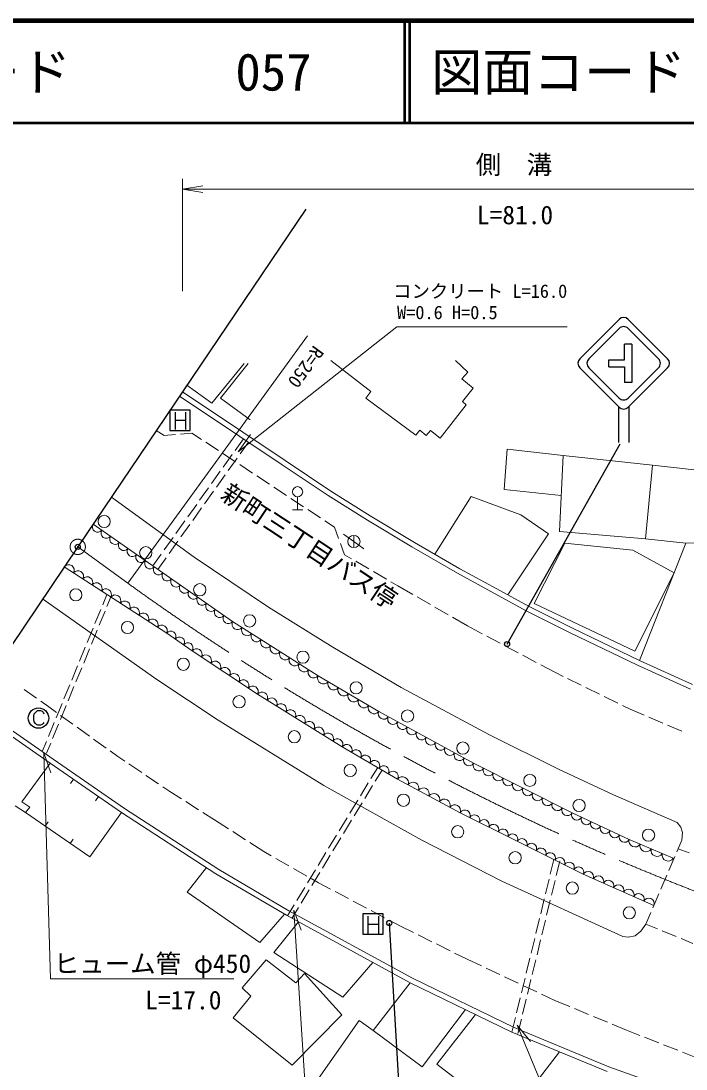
# Model space of a CAD drawing. Units: millimetres at full size, sheet at 1:1000; details may follow other scales. Extents: x 40000 to 680000, y 20000 to 380000.
# Drawn here: x 80090 to 145384, y 277155 to 380000 of the extents above; entities that cross this region are included whole.
import ezdxf
from ezdxf.enums import TextEntityAlignment as Align

# ---------------------------------------------------------------- set-up
doc = ezdxf.new("R2010")
doc.units = ezdxf.units.MM
doc.header["$LTSCALE"] = 1000
doc.header["$PDMODE"] = 32
doc.header["$PDSIZE"] = 500
doc.linetypes.add('CHAIN', pattern=[18.5, 12, -1.5, 3.5, -1.5])
for name, color, linetype, lineweight in [('M-BMK', 2, 'CHAIN', 13), ('M-BMK-OTRS', 5, 'Continuous', 25), ('M-STR-HTXT', 7, 'Continuous', 13), ('M-STR-STRC', 7, 'Continuous', 25), ('M-TTL', 2, 'Continuous', 140), ('M-TTL-LINE', 7, 'Continuous', 50), ('M-WORK', 1, 'Continuous', 13)]:
    doc.layers.add(name, color=color, linetype=linetype, lineweight=lineweight)
for name, color, linetype in [('M-BMK-HTXT', 7, 'Continuous'), ('M-OTRS', 6, 'Continuous'), ('M-TTL-TXT', 7, 'Continuous')]:
    doc.layers.add(name, color=color, linetype=linetype)
doc.styles.add('ＭＳ ゴシック', font='')
doc.styles.get('ＭＳ ゴシック').set_extended_font_data('MS Gothic')

# ---------------------------------------------------------------- blocks, each defined once
blk = doc.blocks.new('open_arrow')
at = {"color": 0, "linetype": 'Continuous', "lineweight": -2}
blk.add_lwpolyline([(7.5, 1.25), (0, 0), (7.5, -1.25)], dxfattribs=at)

msp = doc.modelspace()

# ---------------------------------------------------------------- linework, layer by layer
at = {"layer": 'M-BMK'}
msp.add_line((85666, 328393), (90584, 324824), dxfattribs=at)
msp.add_circle((85666, 328393), 750, dxfattribs=at)
msp.add_arc((236731, 527656), 250000, 234.22613, 258.60108, dxfattribs=at)
at = {"layer": 'M-BMK-OTRS'}
for p, q in [((108058, 361538), (85666, 328393)), ((85666, 328393), (63273, 295249))]:
    msp.add_line(p, q, dxfattribs=at)
at = {"layer": 'M-OTRS'}
msp.add_point((85666, 328393), dxfattribs=at)
at = {"layer": 'M-STR-HTXT'}
for p, q in [((95948, 353500), (95948, 364500)), ((95948, 363500), (161243, 363500)), ((90584, 324824), (108207, 349102)), ((101417, 337713), (102616, 339423)), ((82352, 308196), (83010, 306214)), ((106877, 292751), (107605, 290794)), ((128796, 281463), (130117, 279846))]:
    msp.add_line(p, q, dxfattribs=at)
for points in [[(101417, 337713), (117000, 350000), (133728, 350000)], [(82352, 308196), (83000, 286000), (101000, 286000)], [(106877, 292751), (110000, 244500), (138750, 244500)], [(128796, 281463), (146000, 240000), (174750, 240000)]]:
    msp.add_lwpolyline(points, dxfattribs=at)
at = {"layer": 'M-STR-STRC'}
for p, q in [((138818, 350719), (134954, 346855)), ((139709, 350719), (143574, 346855)), ((138818, 349829), (135845, 346855)), ((142683, 346855), (139709, 349829)), ((139343, 346761), (139343, 348299)), ((140049, 348299), (139343, 348299)), ((140049, 348299), (140049, 344519)), ((137806, 346761), (139343, 346761)), ((137806, 346056), (137806, 346761)), ((134954, 345964), (138818, 342099)), ((138818, 342990), (135845, 345964)), ((137806, 346056), (139343, 346056)), ((139343, 346056), (139343, 344519)), ((143574, 345964), (139709, 342099)), ((142683, 345964), (139709, 342990)), ((140049, 344519), (139343, 344519)), ((96712, 341811), (94712, 341811)), ((94712, 341811), (94712, 339811)), ((95252, 339896), (95252, 341596)), ((96244, 341607), (96244, 339902)), ((96712, 339811), (96712, 341811)), ((138764, 342145), (138764, 338645)), ((139764, 342145), (139764, 338645)), ((95252, 340811), (96244, 340811)), ((94712, 339811), (96712, 339811)), ((127817, 318858), (138914, 338516)), ((81352, 311780), (81404, 311999)), ((81352, 311450), (81352, 311780)), ((81404, 311999), (81458, 312066)), ((81458, 312066), (81572, 312221)), ((81572, 312221), (81727, 312327)), ((81727, 312327), (82006, 312329)), ((82006, 312329), (82168, 312278)), ((82168, 312278), (82278, 312167)), ((82278, 312167), (82337, 311999)), ((81399, 311238), (81352, 311450)), ((81512, 311070), (81399, 311238)), ((81617, 310962), (81512, 311070)), ((81734, 310906), (81617, 310962)), ((82009, 310906), (81734, 310906)), ((82171, 310957), (82009, 310906)), ((82281, 311072), (82171, 310957)), ((82330, 311173), (82281, 311072)), ((115650, 292375), (113650, 292375)), ((113650, 292375), (113650, 290375)), ((114190, 290460), (114190, 292160)), ((115182, 292170), (115182, 290466)), ((115650, 290375), (115650, 292375)), ((114190, 291375), (115182, 291375)), ((116241, 291485), (117889, 263440)), ((113650, 290375), (115650, 290375))]:
    msp.add_line(p, q, dxfattribs=at)
for centre, radius in [((127817, 318858), 250), ((81814, 311590), 1000), ((81814, 311590), 1000), ((116241, 291485), 250)]:
    msp.add_circle(centre, radius, dxfattribs=at)
for centre, start, end in [((139264, 350274), 45, 135), ((139264, 349383), 45, 135.00015), ((135399, 346409), 135, 225), ((136290, 346409), 135.00016, 224.99989), ((142238, 346409), 314.99995, 45), ((143128, 346409), 315, 45), ((139264, 343436), 224.99989, 314.99995), ((139264, 342545), 225, 315)]:
    msp.add_arc(centre, 630, start, end, dxfattribs=at)
at = {"layer": 'M-TTL'}
msp.add_line((680000, 380000), (40000, 380000), dxfattribs=at)
at = {"layer": 'M-TTL-LINE'}
for p, q in [((117750, 380000), (117750, 370000)), ((118250, 380000), (118250, 370000)), ((40000, 370000), (680000, 370000))]:
    msp.add_line(p, q, dxfattribs=at)
at = {"layer": 'M-WORK'}
for p, q in [((110509, 346677), (114452, 343640)), ((123968, 345528), (122749, 346676)), ((98838, 342491), (102017, 346398)), ((102408, 346398), (99691, 342988)), ((123364, 344889), (123968, 345528)), ((124501, 343953), (123364, 344889)), ((95948, 343614), (101869, 339651)), ((96386, 344262), (98838, 342491)), ((114452, 343640), (113963, 342992)), ((123429, 342652), (124501, 343953)), ((95670, 343198), (101591, 339236)), ((99691, 342988), (102590, 340848)), ((113963, 342992), (118847, 339351)), ((123814, 342341), (123429, 342652)), ((121239, 339061), (123814, 342341)), ((93376, 339806), (94134, 339316)), ((94134, 339316), (95258, 339418)), ((95756, 339463), (96881, 339565)), ((96881, 339565), (97820, 338944)), ((101869, 339651), (106016, 336854)), ((118847, 339351), (119250, 339843)), ((119250, 339843), (119866, 339333)), ((119866, 339333), (120304, 339819)), ((120304, 339819), (121239, 339061)), ((98237, 338668), (99489, 337842)), ((101115, 337858), (101933, 339005)), ((101591, 339236), (105738, 336439)), ((101603, 337510), (102421, 338657)), ((99906, 337566), (101158, 336739)), ((99954, 336230), (100825, 337451)), ((127529, 334015), (127822, 337985)), ((127822, 337985), (133337, 337372)), ((133337, 337372), (132964, 329917)), ((142102, 336426), (133337, 337372)), ((100442, 335881), (101313, 337103)), ((101575, 336464), (102826, 335637)), ((105738, 336439), (110248, 333423)), ((106016, 336854), (110519, 333844)), ((141409, 329198), (142102, 336426)), ((142102, 336426), (148513, 335680)), ((98793, 334601), (99664, 335823)), ((99281, 334253), (100152, 335474)), ((103244, 335361), (104495, 334534)), ((104912, 334259), (106164, 333432)), ((88965, 333278), (97088, 327368)), ((97632, 332973), (98502, 334194)), ((98120, 332625), (98991, 333846)), ((107250, 332015), (107250, 333308)), ((110248, 333423), (114112, 331028)), ((110519, 333844), (114373, 331455)), ((120710, 327671), (124295, 333330)), ((124295, 333330), (129161, 331554)), ((133140, 333439), (127529, 334015)), ((96471, 331344), (97341, 332566)), ((96959, 330996), (97830, 332217)), ((106581, 333156), (107833, 332330)), ((106750, 332015), (107750, 332015)), ((108250, 332054), (109501, 331227)), ((114373, 331455), (118724, 328826)), ((129161, 331554), (131896, 329672)), ((95309, 329716), (96180, 330937)), ((95798, 329368), (96669, 330589)), ((109919, 330952), (110858, 330331)), ((110858, 330331), (111274, 329209)), ((114112, 331028), (118469, 328396)), ((94148, 328088), (95019, 329309)), ((111763, 329655), (112782, 328918)), ((112782, 329518), (112782, 328318)), ((131896, 329672), (127890, 323673)), ((132964, 329917), (141409, 329198)), ((141409, 329198), (145350, 328747)), ((94637, 327739), (95508, 328961)), ((111448, 328741), (111865, 327619)), ((112782, 328918), (113752, 328198)), ((118469, 328396), (122937, 325798)), ((118724, 328826), (123182, 326233)), ((133497, 328771), (130469, 322831)), ((140157, 328079), (133497, 328771)), ((144203, 325832), (140157, 328079)), ((140818, 317229), (145350, 328747)), ((145350, 328747), (149062, 328800)), ((93040, 326533), (93858, 327680)), ((93529, 326185), (94347, 327332)), ((97088, 327368), (104401, 322493)), ((111865, 327619), (112529, 327232)), ((112961, 326980), (114257, 326225)), ((123182, 326233), (126805, 324262)), ((114689, 325974), (115985, 325218)), ((122937, 325798), (126566, 323823)), ((140344, 318168), (144203, 325832)), ((116417, 324967), (117082, 324579)), ((117082, 324579), (118556, 323731)), ((126805, 324262), (129913, 322575)), ((93432, 315380), (82217, 323289)), ((88118, 322717), (88530, 323716)), ((88535, 322546), (88946, 323545)), ((118989, 323481), (120289, 322733)), ((126566, 323823), (129682, 322131)), ((87357, 320868), (87928, 322255)), ((87773, 320697), (88344, 322084)), ((104401, 322493), (110715, 318537)), ((120722, 322483), (122022, 321735)), ((129682, 322131), (134008, 319959)), ((129913, 322575), (134229, 320408)), ((130469, 322831), (140344, 318168)), ((122455, 321485), (123929, 320637)), ((86595, 319019), (87167, 320406)), ((87012, 318847), (87583, 320234)), ((123929, 320637), (125374, 319869)), ((134008, 319959), (140607, 316776)), ((134229, 320408), (140818, 317229)), ((125816, 319635), (127140, 318932)), ((85834, 317169), (86405, 318556)), ((86250, 316998), (86821, 318385)), ((110715, 318537), (117428, 314580)), ((127582, 318697), (128907, 317994)), ((129349, 317759), (130674, 317056)), ((131115, 316822), (132560, 316054)), ((140607, 316776), (145829, 314418)), ((140818, 317229), (146031, 314875)), ((85072, 315320), (85644, 316707)), ((85489, 315149), (86060, 316536)), ((132560, 316054), (133306, 315688)), ((84311, 313471), (84882, 314858)), ((99466, 311384), (93432, 315380)), ((133755, 315468), (135101, 314807)), ((80401, 314410), (81623, 313540)), ((84727, 313299), (85298, 314686)), ((117428, 314580), (126100, 309945)), ((135550, 314587), (136897, 313926)), ((137346, 313705), (138692, 313044)), ((82974, 307154), (75043, 312670)), ((83259, 307564), (75329, 313081)), ((82030, 313249), (82818, 312688)), ((82818, 312688), (83569, 312150)), ((83549, 311621), (84121, 313008)), ((83966, 311450), (84537, 312837)), ((139141, 312824), (139887, 312458)), ((83975, 311859), (85195, 310986)), ((139887, 312458), (141278, 311866)), ((141739, 311670), (143119, 311082)), ((82788, 309772), (83359, 311159)), ((83204, 309601), (83775, 310988)), ((85601, 310694), (86821, 309821)), ((109816, 304990), (99466, 311384)), ((143579, 310887), (144959, 310299)), ((126100, 309945), (132853, 306588)), ((82186, 308311), (82598, 309310)), ((82602, 308139), (83014, 309138)), ((87227, 309530), (88447, 308656)), ((90245, 302734), (83259, 307564)), ((88853, 308365), (89604, 307827)), ((89604, 307827), (90283, 307370)), ((82974, 307154), (80187, 303388)), ((89967, 302318), (82974, 307154)), ((82974, 307154), (89967, 302318)), ((90697, 307091), (91942, 306254)), ((114450, 305666), (115111, 306752)), ((114877, 305406), (115538, 306492)), ((132853, 306588), (138248, 304071)), ((85237, 305589), (84952, 305178)), ((92357, 305974), (93601, 305137)), ((94016, 304858), (94694, 304401)), ((119453, 299602), (109816, 304990)), ((113411, 303957), (114190, 305239)), ((113838, 303698), (114618, 304979)), ((87704, 303883), (87420, 303472)), ((94694, 304401), (95842, 303670)), ((96264, 303401), (97529, 302595)), ((112372, 302248), (113151, 303530)), ((138248, 304071), (144522, 301353)), ((80545, 302320), (79512, 302998)), ((80187, 303388), (80951, 302838)), ((80951, 302838), (80545, 302320)), ((99501, 296750), (90245, 302734)), ((112799, 301989), (113579, 303270)), ((86859, 297977), (80545, 302320)), ((82466, 300999), (82750, 301410)), ((89967, 302318), (86859, 297977)), ((99238, 296324), (89967, 302318)), ((97951, 302326), (99099, 301595)), ((99099, 301595), (100462, 300720)), ((111333, 300539), (112112, 301821)), ((111760, 300280), (112540, 301561)), ((144522, 301353), (144866, 300883)), ((100882, 300450), (102145, 299640)), ((144866, 300883), (145037, 300357)), ((145037, 300357), (144975, 299611)), ((84938, 299298), (85222, 299710)), ((102565, 299370), (103928, 298495)), ((110294, 298831), (111073, 300112)), ((110721, 298571), (111501, 299852)), ((127312, 295606), (119453, 299602)), ((144975, 299611), (144488, 298480)), ((103928, 298495), (104665, 298075)), ((109255, 297122), (110034, 298403)), ((144614, 298772), (145695, 298357)), ((105099, 297828), (106403, 297085)), ((109682, 296862), (110462, 298144)), ((132059, 296288), (132404, 297707)), ((132642, 296146), (132987, 297565)), ((144291, 298021), (143698, 296643)), ((98305, 296928), (96412, 294512)), ((106151, 292248), (99238, 296324)), ((106398, 292683), (99501, 296750)), ((106837, 296838), (108140, 296095)), ((108216, 295413), (108995, 296694)), ((108643, 295153), (109423, 296435)), ((108575, 295848), (109312, 295428)), ((109312, 295428), (110484, 294809)), ((139181, 290153), (127312, 295606)), ((131587, 294345), (131941, 295802)), ((132170, 294203), (132524, 295661)), ((143500, 296183), (142907, 294806)), ((96412, 294512), (103551, 289584)), ((107177, 293704), (107956, 294985)), ((107604, 293444), (108384, 294726)), ((110926, 294576), (112252, 293875)), ((142709, 294346), (142116, 292969)), ((106257, 292190), (106917, 293277)), ((112694, 293641), (114021, 292941)), ((131115, 292401), (131469, 293859)), ((131698, 292260), (132052, 293717)), ((103551, 289584), (105954, 292365)), ((118300, 285615), (106151, 292248)), ((118529, 286059), (106398, 292683)), ((106684, 291931), (107344, 293017)), ((114463, 292707), (115789, 292007)), ((141918, 292509), (141432, 291379)), ((107335, 291602), (104910, 288598)), ((116231, 291773), (117403, 291154)), ((117403, 291154), (118635, 290541)), ((130642, 290458), (130996, 291915)), ((131225, 290316), (131579, 291774)), ((141432, 291379), (140939, 290668)), ((142580, 290907), (141432, 291379)), ((119083, 290318), (120426, 289650)), ((139696, 290082), (139181, 290153)), ((140388, 290242), (139696, 290082)), ((140939, 290668), (140388, 290242)), ((144430, 290148), (143042, 290718)), ((120874, 289427), (122217, 288759)), ((130170, 288514), (130524, 289972)), ((130753, 288373), (131107, 289830)), ((146041, 289487), (144893, 289958)), ((104910, 288598), (111677, 284203)), ((122664, 288537), (123896, 287924)), ((129698, 286571), (130052, 288029)), ((104148, 287885), (101822, 285132)), ((107085, 285600), (104148, 287885)), ((111677, 284203), (114648, 287608)), ((123896, 287924), (125294, 287269)), ((125747, 287057), (127105, 286421)), ((130281, 286429), (130635, 287887)), ((107913, 286515), (107085, 285600)), ((111579, 282489), (107913, 286515)), ((128495, 281236), (118529, 286059)), ((127558, 286209), (128917, 285573)), ((129225, 284628), (129579, 286085)), ((129808, 284486), (130162, 285943)), ((101822, 285132), (102674, 284297)), ((114660, 280943), (118300, 285615)), ((128290, 280779), (118300, 285615)), ((129369, 285360), (130728, 284724)), ((102674, 284297), (100923, 282169)), ((128753, 282684), (129107, 284142)), ((129336, 282542), (129690, 284000)), ((131181, 284512), (132579, 283857)), ((132579, 283857), (133976, 283277)), ((123737, 282983), (119482, 277373)), ((134437, 283085), (135823, 282510)), ((100923, 282169), (106730, 277533)), ((106730, 277533), (111579, 282489)), ((113307, 281911), (108851, 275581)), ((114660, 280943), (113307, 281911)), ((124718, 282508), (120933, 277636)), ((128290, 280779), (128635, 282198)), ((128873, 280638), (129218, 282057)), ((136284, 282318), (137670, 281742)), ((119482, 277373), (114660, 280943)), ((137641, 276903), (128290, 280779)), ((137820, 277370), (128495, 281236)), ((138131, 281550), (139528, 280970)), ((139528, 280970), (140843, 280454)), ((141309, 280271), (142705, 279723)), ((127877, 272273), (132964, 278842)), ((143171, 279541), (144567, 278993)), ((145033, 278810), (146348, 278294)), ((120933, 277636), (127877, 272273)), ((147710, 273860), (137820, 277370))]:
    msp.add_line(p, q, dxfattribs=at)
for points in [[(87176, 330629), (100869, 321065), (109260, 315750), (115215, 312234), (124526, 307159), (134196, 302284), (139791, 299686), (144129, 297835)], [(142235, 293208), (135293, 296263), (128819, 299500), (123225, 302297), (117071, 305614), (111636, 308771), (103324, 313926), (96890, 318201), (94399, 319911), (84341, 326432)]]:
    msp.add_lwpolyline(points, dxfattribs=at)
for centre, radius in [((107250, 333808), 500), ((88256, 330891), 600), ((112782, 328918), 600), ((92340, 327818), 600), ((85483, 323687), 600), ((97640, 324190), 600), ((90547, 320485), 600), ((102542, 321127), 600), ((107777, 317570), 600), ((96032, 316874), 600), ((112998, 314560), 600), ((101506, 313197), 600), ((118047, 311796), 600), ((106928, 309761), 600), ((123481, 308652), 600), ((112416, 306457), 600), ((130050, 305482), 600), ((117637, 303527), 600), ((134881, 303013), 600), ((122965, 300437), 600), ((141710, 300101), 600), ((128600, 297892), 600), ((134221, 294909), 600), ((139816, 292484), 600)]:
    msp.add_circle(centre, radius, dxfattribs=at)
for centre, radius, start, end in [((87617, 330349), 522, 147.52589, 322.60849), ((88473, 329751), 522, 147.52589, 322.60849), ((89328, 329153), 522, 147.52589, 322.60849), ((90184, 328555), 522, 147.52589, 322.60849), ((91040, 327958), 522, 147.52589, 322.60849), ((91896, 327360), 522, 147.52589, 322.60849), ((84772, 326096), 547, 331.9636, 142.12335), ((85687, 325504), 547, 331.9636, 142.12335), ((92751, 326762), 522, 147.52589, 322.60849), ((93607, 326164), 522, 147.52589, 322.60849), ((86601, 324911), 547, 331.9636, 142.12335), ((94463, 325567), 522, 147.52589, 322.60849), ((95319, 324969), 522, 147.52589, 322.60849), ((87516, 324318), 547, 331.9636, 142.12335), ((88430, 323725), 547, 331.9636, 142.12335), ((96175, 324371), 522, 147.52589, 322.60849), ((97030, 323773), 522, 147.52589, 322.60849), ((89345, 323132), 547, 331.9636, 142.12335), ((90259, 322539), 547, 331.9636, 142.12335), ((97886, 323176), 522, 147.52589, 322.60849), ((91173, 321946), 547, 331.9636, 142.12335), ((98742, 322578), 522, 147.52589, 322.60849), ((99598, 321980), 522, 147.52589, 322.60849), ((92088, 321354), 547, 331.9636, 142.12335), ((93002, 320761), 547, 331.9636, 142.12335), ((100454, 321383), 522, 147.52589, 322.60849), ((101364, 320816), 554, 153.29663, 322.00849), ((93917, 320168), 547, 331.9636, 142.12335), ((94812, 319623), 504, 325.94011, 145.13826), ((102296, 320226), 554, 153.29663, 322.00849), ((103229, 319635), 554, 153.29663, 322.00849), ((95643, 319053), 504, 325.94011, 145.13826), ((96473, 318483), 504, 325.94011, 145.13826), ((104161, 319045), 554, 153.29663, 322.00849), ((97320, 317851), 554, 332.0297, 140.75457), ((98239, 317240), 554, 332.0297, 140.75457), ((105094, 318454), 554, 153.29663, 322.00849), ((106026, 317863), 554, 153.29663, 322.00849), ((99158, 316629), 554, 332.0297, 140.75457), ((106959, 317273), 554, 153.29663, 322.00849), ((107891, 316682), 554, 153.29663, 322.00849), ((100077, 316018), 554, 332.0297, 140.75457), ((100996, 315407), 554, 332.0297, 140.75457), ((108823, 316092), 554, 153.29663, 322.00849), ((109798, 315528), 582, 157.53974, 321.32772), ((101915, 314796), 554, 332.0297, 140.75457), ((102834, 314186), 554, 332.0297, 140.75457), ((110791, 314942), 582, 157.53974, 321.32772), ((103762, 313601), 545, 332.95377, 143.43249), ((111783, 314356), 582, 157.53974, 321.32772), ((112775, 313770), 582, 157.53974, 321.32772), ((104685, 313028), 545, 332.95377, 143.43249), ((105609, 312455), 545, 332.95377, 143.43249), ((113768, 313184), 582, 157.53974, 321.32772), ((114760, 312598), 582, 157.53974, 321.32772), ((106533, 311882), 545, 332.95377, 143.43249), ((107456, 311310), 545, 332.95377, 143.43249), ((115695, 312007), 531, 154.76631, 328.04724), ((116626, 311500), 531, 154.76631, 328.04724), ((108380, 310737), 545, 332.95377, 143.43249), ((109303, 310164), 545, 332.95377, 143.43249), ((117557, 310992), 531, 154.76631, 328.04724), ((118488, 310485), 531, 154.76631, 328.04724), ((110227, 309591), 545, 332.95377, 143.43249), ((111150, 309019), 545, 332.95377, 143.43249), ((119419, 309977), 531, 154.76631, 328.04724), ((120351, 309470), 531, 154.76631, 328.04724), ((112077, 308487), 524, 332.50716, 147.18975), ((121282, 308962), 531, 154.76631, 328.04724), ((122213, 308455), 531, 154.76631, 328.04724), ((112982, 307960), 524, 332.50716, 147.18975), ((113888, 307434), 524, 332.50716, 147.18975), ((123144, 307947), 531, 154.76631, 328.04724), ((124075, 307440), 531, 154.76631, 328.04724), ((114794, 306908), 524, 332.50716, 147.18975), ((115700, 306382), 524, 332.50716, 147.18975), ((125029, 306954), 543, 157.80938, 328.68233), ((125996, 306466), 543, 157.80938, 328.68233), ((116605, 305856), 524, 332.50716, 147.18975), ((117541, 305259), 589, 340.4009, 142.95322), ((126963, 305979), 543, 157.80938, 328.68233), ((127930, 305491), 543, 157.80938, 328.68233), ((118567, 304706), 589, 340.4009, 142.95322), ((119592, 304153), 589, 340.4009, 142.95322), ((128897, 305004), 543, 157.80938, 328.68233), ((129864, 304516), 543, 157.80938, 328.68233), ((120618, 303600), 589, 340.4009, 142.95322), ((121644, 303047), 589, 340.4009, 142.95322), ((130831, 304029), 543, 157.80938, 328.68233), ((131798, 303541), 543, 157.80938, 328.68233), ((122669, 302495), 589, 340.4009, 142.95322), ((123681, 302044), 522, 335.81813, 151.05177), ((132765, 303053), 543, 157.80938, 328.68233), ((133732, 302566), 543, 157.80938, 328.68233), ((124614, 301578), 522, 335.81813, 151.05177), ((125546, 301112), 522, 335.81813, 151.05177), ((134668, 302080), 514, 156.67854, 333.51192), ((135601, 301647), 514, 156.67854, 333.51192), ((136533, 301214), 514, 156.67854, 333.51192), ((126478, 300646), 522, 335.81813, 151.05177), ((127411, 300180), 522, 335.81813, 151.05177), ((137466, 300781), 514, 156.67854, 333.51192), ((138398, 300348), 514, 156.67854, 333.51192), ((128343, 299713), 522, 335.81813, 151.05177), ((129274, 299253), 517, 335.34882, 151.52108), ((130199, 298791), 517, 335.34882, 151.52108), ((139330, 299915), 514, 156.67854, 333.51192), ((140371, 299544), 598, 166.28608, 327.48672), ((131123, 298328), 517, 335.34882, 151.52108), ((132048, 297866), 517, 335.34882, 151.52108), ((141456, 299082), 598, 166.28608, 327.48672), ((142540, 298619), 598, 166.28608, 327.48672), ((143625, 298156), 598, 166.28608, 327.48672), ((132973, 297403), 517, 335.34882, 151.52108), ((133898, 296941), 517, 335.34882, 151.52108), ((134823, 296479), 517, 335.34882, 151.52108), ((135771, 296005), 544, 340.83888, 151.65845), ((136763, 295568), 544, 340.83888, 151.65845), ((137755, 295132), 544, 340.83888, 151.65845), ((138746, 294696), 544, 340.83888, 151.65845), ((139738, 294259), 544, 340.83888, 151.65845), ((140730, 293823), 544, 340.83888, 151.65845), ((141722, 293386), 544, 340.83888, 151.65845)]:
    msp.add_arc(centre, radius, start, end, dxfattribs=at)

# ---------------------------------------------------------------- block references
at = {"layer": 'M-STR-HTXT', "xscale": 267, "yscale": 267}
msp.add_blockref('open_arrow', (95948, 363500), dxfattribs=at)

# ---------------------------------------------------------------- texts
at = {"layer": 'M-BMK-HTXT', "style": 'ＭＳ ゴシック'}
msp.add_text('新町三丁目バス停', height=1833, rotation=326.55, dxfattribs=at).set_placement((108406, 328469), align=Align.MIDDLE_CENTER)
at = {"layer": 'M-STR-HTXT', "style": 'ＭＳ ゴシック'}
for s, height, p in [('側\u3000溝', 1833, (128490, 365904)), ('コンクリート L=16.0', 1320, (125178, 353491)), ('W=0.6 H=0.5', 1320, (121950, 351400)), ('ヒューム管 φ450', 1833, (93000, 287500)), ('L=17.0', 1833, (96034, 283923))]:
    msp.add_text(s, height=height, dxfattribs=at).set_placement(p, align=Align.MIDDLE_CENTER)
msp.add_text('L=81.0', height=1833, dxfattribs=at).set_placement((128596, 359500), align=Align.BOTTOM_CENTER)
msp.add_text('R=250', height=1320, rotation=234.025, dxfattribs=at).set_placement((108056, 346046), align=Align.MIDDLE_CENTER)
at = {"layer": 'M-TTL-TXT', "style": 'ＭＳ ゴシック'}
for s, p in [('路線コード', (60000, 375000)), ('057', (101142, 375000)), ('図面コード', (120380, 375000))]:
    msp.add_text(s, height=3666, dxfattribs=at).set_placement(p, align=Align.MIDDLE_LEFT)

doc.saveas('drawing.dxf')
